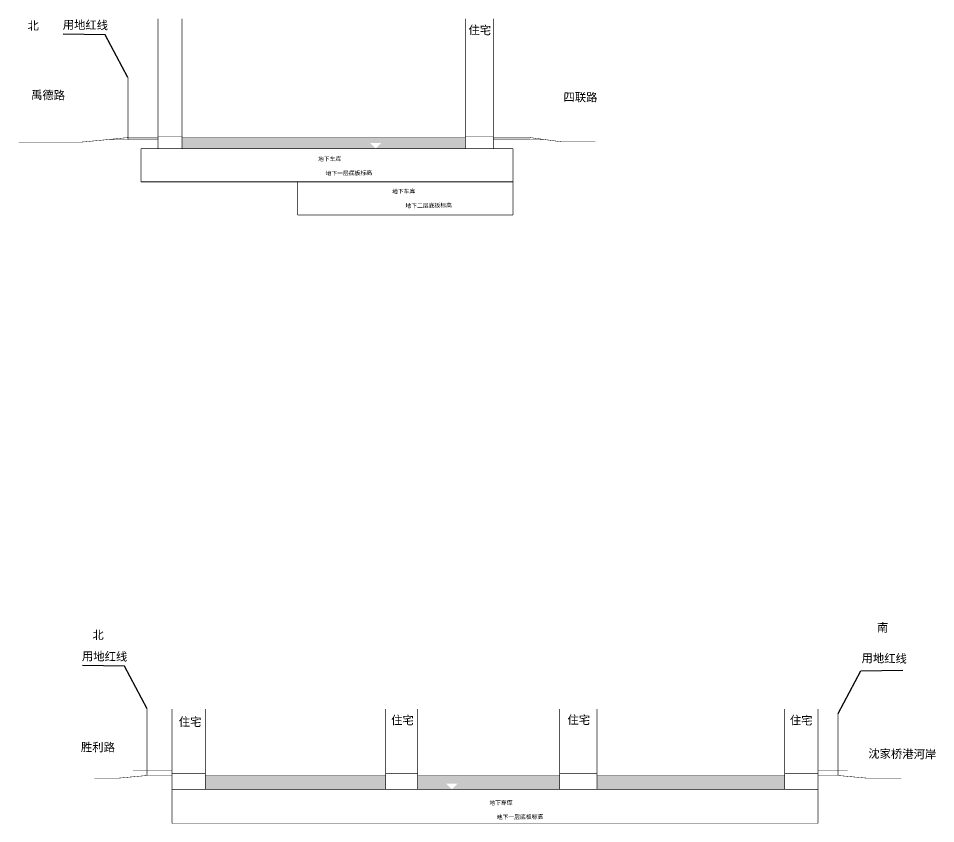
# Model space of a CAD drawing. Header units: millimetres. Extents: x 2463 to 59352, y -11079 to 11941.
# Drawn here: x 16071 to 35971, y -11079 to 6395 of the extents above; entities that cross this region are included whole.
import ezdxf

# ---------------------------------------------------------------- set-up
doc = ezdxf.new("R2010")
doc.units = ezdxf.units.MM
doc.header["$LTSCALE"] = 10
doc.layers.add('标准图框-禹川', color=7, linetype='Continuous')
doc.layers.add('水保', color=7, linetype='Continuous')
doc.styles.add('_TCH_DIM', font='SIMPLEX', dxfattribs={"bigfont": 'GBCBIG'})

msp = doc.modelspace()

# ---------------------------------------------------------------- hatches: boundary and pattern name
at = {"layer": '标准图框-禹川', "true_color": 0x000000}
h = msp.add_hatch(dxfattribs=at)
h.set_pattern_fill('AR-CONC', color=18, scale=100)
h.set_pattern_definition([(50, (2375.28, 1809.27), (182.1847, -15.9391), [19.05, -209.55]), (355, (2375.28, 1809.27), (-35.2428, 191.0566), [15.24, -167.64]), (100.451, (2390.46, 1807.95), (146.9425, 175.1167), [16.19, -178.09]), (46.1842, (2375.28, 1860.07), (271.079, -42.0423), [28.575, -314.325]), (96.6356, (2397.87, 1856.57), (237.4042, 247.4256), [24.285, -267.135]), (351.184, (2375.28, 1860.07), (237.4046, 247.425), [22.86, -251.46]), (21, (2400.68, 1847.37), (151.6149, -102.2655), [19.05, -209.55]), (326, (2400.68, 1847.37), (61.802, 184.188), [15.24, -167.64]), (71.4514, (2413.32, 1838.85), (213.4165, 81.9229), [16.19, -178.09]), (37.5, (2375.28, 1809.274), (3.0886, 84.55504), [0, -165.608, 0, -170.18, 0, -168.275]), (7.5, (2375.28, 1809.27), (66.81966, 100.18057), [0, -97.028, 0, -161.798, 0, -64.135]), (327.5, (2318.64, 1809.274), (135.5906, -5.72874), [0, -63.5, 0, -198.12, 0, -262.89]), (317.5, (2293.24, 1809.27), (148.1292, 25.4265), [0, -82.55, 0, -131.572, 0, -186.69])])
h.paths.add_polyline_path([(19100, 3807), (18448, 3807), (18448, 3767), (19100, 3767)])
h.paths.add_polyline_path([(25771, 3807), (19620, 3807), (19620, 3567), (23823, 3567), (23703, 3687), (23943, 3687), (23823, 3567), (25771, 3567)])
h.paths.add_polyline_path([(27173, 3807), (26377, 3807), (26377, 3767), (27173, 3767)])
h = msp.add_hatch(dxfattribs=at)
h.set_pattern_fill('AR-CONC', color=18, scale=100)
h.set_pattern_definition([(50, (14.58, -6542.05), (182.1847, -15.9391), [19.05, -209.55]), (355, (14.58, -6542.05), (-35.2428, 191.0566), [15.24, -167.64]), (100.451, (29.76, -6543.38), (146.9425, 175.1167), [16.19, -178.09]), (46.1842, (14.58, -6491.25), (271.079, -42.0423), [28.575, -314.325]), (96.6356, (37.17, -6494.75), (237.4042, 247.4256), [24.285, -267.135]), (351.184, (14.58, -6491.25), (237.4046, 247.425), [22.86, -251.46]), (21, (39.98, -6503.95), (151.6149, -102.2655), [19.05, -209.55]), (326, (39.98, -6503.95), (61.802, 184.188), [15.24, -167.64]), (71.4514, (52.62, -6512.47), (213.4165, 81.9229), [16.19, -178.09]), (37.5, (14.58, -6542.05), (3.0886, 84.55504), [0, -165.608, 0, -170.18, 0, -168.275]), (7.5, (14.58, -6542.05), (66.81966, 100.18057), [0, -97.028, 0, -161.798, 0, -64.135]), (327.5, (-42.06, -6542.05), (135.5906, -5.72874), [0, -63.5, 0, -198.12, 0, -262.89]), (317.5, (-67.46, -6542.05), (148.1292, 25.4265), [0, -82.55, 0, -131.572, 0, -186.69])])
h.paths.add_polyline_path([(24041, -10034), (20129, -10034), (20129, -10334), (24041, -10334)])
h.paths.add_polyline_path([(27816, -10034), (24737, -10034), (24737, -10334), (25476, -10334), (25356, -10214), (25596, -10214), (25476, -10334), (27816, -10334)])
h.paths.add_polyline_path([(32695, -10034), (28623, -10034), (28623, -10334), (32695, -10334)])
h.paths.add_polyline_path([(25331, -10202), (25647, -10202), (25647, -10023), (25331, -10023)], flags=9)

# ---------------------------------------------------------------- linework, layer by layer
at = {"layer": '水保', "color": 18, "lineweight": -3, "true_color": 0x000000, "const_width": 15}
for points in [[(19100, 3567), (19100, 6387)], [(19620, 3567), (19620, 6387)], [(25771, 3567), (25771, 6387)], [(26377, 3567), (26377, 6387)], [(19405, -10334), (19405, -8589)], [(20129, -10334), (20129, -8589)], [(24041, -10334), (24041, -8589)], [(24737, -10334), (24737, -8589)], [(27816, -10334), (27816, -8589)], [(28623, -10334), (28623, -8589)], [(32695, -10334), (32695, -8589)], [(33418, -10334), (33418, -8589)]]:
    msp.add_lwpolyline(points, dxfattribs=at)
at = {"layer": '水保', "color": 1}
for points in [[(18448, 5112), (17954, 6040), (17043, 6051)], [(18865, -8589), (18371, -7661), (17460, -7650)], [(33855, -8689), (34349, -7761), (35260, -7750)]]:
    msp.add_lwpolyline(points, dxfattribs=at)
at = {"layer": '水保', "color": 1, "lineweight": -3, "const_width": 15}
for points in [[(18448, 3767), (18448, 5112)], [(18865, -10034), (18865, -8589)], [(33855, -10034), (33855, -8689)]]:
    msp.add_lwpolyline(points, dxfattribs=at)
at = {"layer": '水保', "color": 18, "true_color": 0x000000, "const_width": 10}
for points in [[(18448, 3807), (17444, 3709)], [(19100, 3837), (19620, 3837)], [(25771, 3837), (26377, 3837)], [(27173, 3807), (27845, 3717)], [(16076, 3706), (17444, 3709)], [(27845, 3717), (28588, 3717)], [(17718, -10094), (18217, -10094)], [(18865, -10034), (18217, -10094)], [(19405, -9994), (20129, -9994)], [(24041, -9994), (24737, -9994)], [(27816, -9994), (28623, -9994)], [(32695, -9994), (33418, -9994)], [(33855, -10034), (34505, -10094)], [(34505, -10094), (35223, -10094)]]:
    msp.add_lwpolyline(points, dxfattribs=at)
at = {"layer": '水保', "color": 3, "const_width": 10}
for points in [[(18448, 3807), (19100, 3807)], [(19620, 3807), (25771, 3807)], [(26377, 3807), (27173, 3807)], [(18865, -10034), (19405, -10034)], [(20129, -10034), (24041, -10034)], [(24737, -10034), (27816, -10034)], [(28623, -10034), (32695, -10034)], [(33418, -10034), (33855, -10034)]]:
    msp.add_lwpolyline(points, dxfattribs=at)
at = {"layer": '水保', "color": 6, "const_width": 10}
for points in [[(18076, 3767), (19100, 3767)], [(26377, 3767), (27483, 3767)], [(18562, -9934), (19405, -9934)], [(33418, -9934), (34061, -9934)]]:
    msp.add_lwpolyline(points, dxfattribs=at)
at = {"layer": '水保', "color": 5}
for points, const_width in [([(18733, 3567), (26803, 3567)], 15), ([(18733, 3567), (18733, 2847)], 15), ([(26803, 2127), (26803, 3567)], 15), ([(18733, 2847), (26803, 2847)], 15), ([(22130, 2847), (22130, 2127)], 15), ([(22130, 2127), (26803, 2127)], 15), ([(19405, -11074), (19405, -10334)], 10), ([(19405, -10334), (33418, -10334)], 10), ([(33418, -11074), (33418, -10334)], 10), ([(19405, -11074), (33418, -11074)], 10)]:
    msp.add_lwpolyline(points, dxfattribs=dict(at, const_width=const_width))

# ---------------------------------------------------------------- texts
at = {"layer": '水保', "color": 1, "char_height": 180, "width": 1480.49, "attachment_point": 1, "rotation": 359.2516, "style": '_TCH_DIM'}
for s, insert in [('{\\fFangSong_GB2312|b0|i0|c134|p49;用地红线}', (17036, 6347)), ('{\\fFangSong_GB2312|b0|i0|c134|p49;北}', (16272, 6328)), ('{\\fFangSong_GB2312|b0|i0|c134|p49;南}', (34701, -6731)), ('{\\fFangSong_GB2312|b0|i0|c134|p49;北}', (17680, -6893)), ('{\\fFangSong_GB2312|b0|i0|c134|p49;用地红线}', (17453, -7354)), ('{\\fFangSong_GB2312|b0|i0|c134|p49;用地红线}', (34365, -7397))]:
    msp.add_mtext(s, dxfattribs=dict(at, insert=insert))
at = {"layer": '水保', "color": 0, "style": '_TCH_DIM'}
for s, insert, char_height, attachment_point, rotation in [('{\\fFangSong_GB2312|b0|i0|c134|p49;住宅}', (25837, 6231), 180, 1, 359.2516), ('{\\fFangSong_GB2312|b0|i0|c134|p49;禹德路}', (16349, 4823), 180, 1, 359.2516), ('{\\fFangSong_GB2312|b0|i0|c134|p49;四联路}', (27898, 4777), 180, 1, 359.2516), ('{\\fFangSong_GB2312|b1|i0|c134|p49;地下车库}', (23077, 3393), 90, 3, 0.7484), ('{\\fFangSong_GB2312|b0|i0|c134|p49;地下一层底板标高}', (23744, 3089), 90, 3, 0.7484), ('{\\fFangSong_GB2312|b1|i0|c134|p49;地下车库}', (24683, 2689), 90, 3, 0.7484), ('{\\fFangSong_GB2312|b0|i0|c134|p49;地下二层底板标高}', (25477, 2385), 90, 3, 0.7484), ('{\\fFangSong_GB2312|b0|i0|c134|p49;住宅}', (19552, -8778), 180, 1, 359.2516), ('{\\fFangSong_GB2312|b0|i0|c134|p49;住宅}', (24159, -8743), 180, 1, 359.2516), ('{\\fFangSong_GB2312|b0|i0|c134|p49;住宅}', (27984, -8735), 180, 1, 359.2516), ('{\\fFangSong_GB2312|b0|i0|c134|p49;住宅}', (32810, -8745), 180, 1, 359.2516), ('{\\fFangSong_GB2312|b0|i0|c134|p49;胜利路}', (17431, -9326), 180, 1, 359.2516), ('{\\fFangSong_GB2312|b0|i0|c134|p49;沈家桥港河岸}', (34512, -9468), 180, 1, 359.2516), ('{\\fFangSong_GB2312|b1|i0|c134|p49;地下车库}', (26792, -10578), 90, 3, 0.7484), ('{\\fFangSong_GB2312|b0|i0|c134|p49;地下一层底板标高}', (27458, -10882), 90, 3, 0.7484)]:
    msp.add_mtext(s, dxfattribs=dict(at, insert=insert, char_height=char_height, attachment_point=attachment_point, rotation=rotation))

doc.saveas('drawing.dxf')
